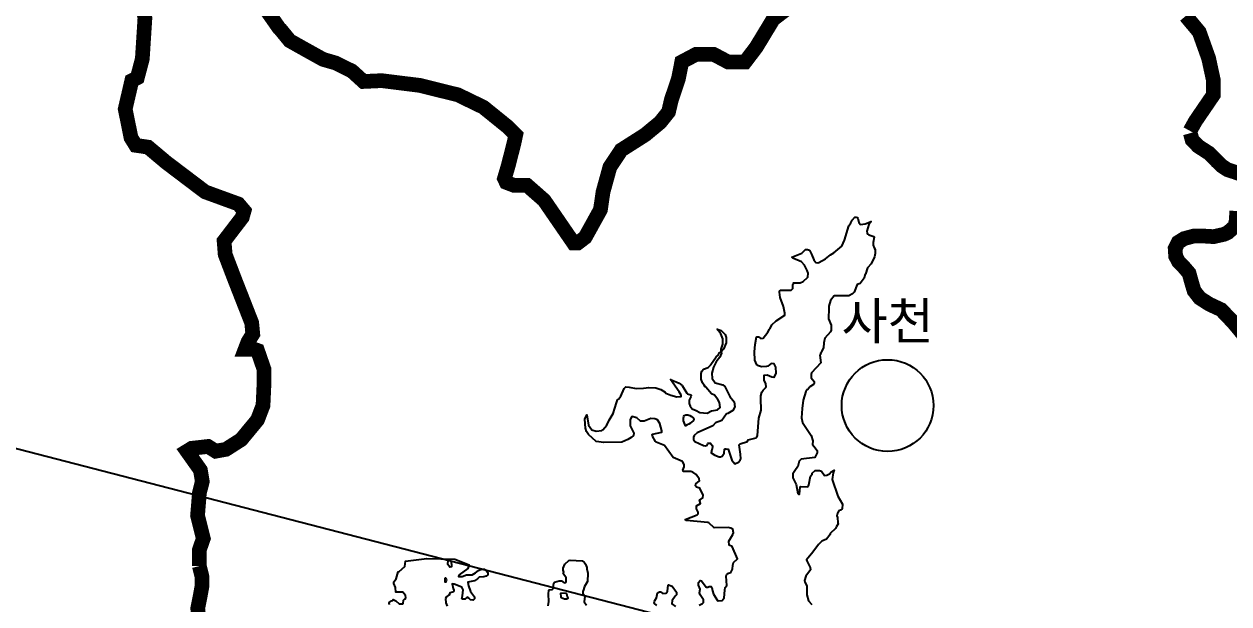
# Model space of a CAD drawing. Header units: millimetres. Extents: x -19392 to 580976, y -49129 to 736091.
# Drawn here: x 273600 to 306408, y 166420 to 182209 of the extents above; entities that cross this region are included whole.
import ezdxf
from ezdxf.enums import TextEntityAlignment as Align

# ---------------------------------------------------------------- set-up
doc = ezdxf.new("R2010")
doc.units = ezdxf.units.MM
for name, color, linetype in [('2121', 7, 'Continuous'), ('2122', 7, 'Continuous'), ('2411', 7, 'Continuous'), ('AWS', 4, 'Continuous'), ('AWS명', 2, 'Continuous'), ('티센', 6, 'Continuous')]:
    doc.layers.add(name, color=color, linetype=linetype)
doc.styles.get("Standard").update_dxf_attribs({"font": ''})
doc.styles.get('Standard').set_extended_font_data('Gulim')

msp = doc.modelspace()

# ---------------------------------------------------------------- linework, layer by layer
at = {"layer": '2121', "color": 7}
for points in [[(291984, 166386), (292072, 166430), (292103, 166462), (292102, 166530), (292008, 166668), (291989, 166721), (292014, 166818), (291963, 166930), (291963, 167005), (292013, 167055), (292050, 167049), (292170, 166875), (292222, 166879), (292259, 166898), (292307, 166897), (292326, 166869), (292345, 166772), (292377, 166682), (292483, 166513), (292502, 166501), (292608, 166514), (292665, 166588), (292680, 166799), (292695, 166870), (292738, 166926), (292718, 167176), (292731, 167214), (292780, 167257), (292843, 167277), (292887, 167370), (292898, 167477), (292915, 167550), (293030, 167646), (292885, 167983), (292802, 168020), (292794, 168126), (292898, 168309), (292916, 168359), (292902, 168456), (292849, 168487), (292770, 168501), (292395, 168489), (292243, 168630), (292223, 168637), (291641, 168691), (291603, 168716), (291927, 168844), (291957, 168877), (291957, 168920), (291906, 169013), (291911, 169094), (292016, 169152), (291989, 169258), (292021, 169264), (292083, 169309), (292088, 169378), (292004, 169570), (292004, 169570), (291909, 169603), (291884, 169637), (291895, 169687), (291994, 169770), (291981, 169827), (291904, 169943), (291810, 170011), (291753, 170029), (291559, 170026), (291540, 170060), (291576, 170157), (291575, 170214), (291531, 170294), (291278, 170409), (291036, 170737), (290810, 170824), (290791, 170846), (290715, 170986), (290700, 171031), (290712, 171044), (290962, 171098), (290962, 171135), (290914, 171329), (290850, 171434), (290775, 171464), (290662, 171469), (290489, 171397), (290388, 171392), (290287, 171488), (290149, 171523), (290106, 171441), (290106, 171441), (290103, 171273), (290200, 171068), (290194, 171005), (290131, 170950), (290037, 170894), (289878, 170825), (289385, 170818), (289174, 170845), (288972, 171033), (288918, 171113), (288885, 171204), (288869, 171447), (288924, 171568), (288971, 171286), (289061, 171157), (289180, 171128), (289330, 171139), (289361, 171158), (289471, 171288), (289532, 171426), (289642, 171603), (289731, 171898), (289761, 171974), (289786, 171993), (289847, 172081), (289937, 172289), (289987, 172330), (290072, 172325), (290263, 172288), (290463, 172293), (290613, 172310), (290613, 172310), (290800, 172308), (290942, 172258), (291058, 172184), (291077, 172162), (291215, 172108), (291378, 172061), (291497, 172066), (291490, 172103), (291439, 172196), (291203, 172527), (291441, 172431), (291523, 172370), (291646, 172158), (291665, 172140), (291752, 172114), (291765, 172098), (291755, 172059), (291711, 171972), (291712, 171879), (291739, 171804), (291796, 171729), (291902, 171685), (291997, 171630), (292197, 171617), (292315, 171681), (292484, 171709), (292551, 171766), (292537, 171903), (292494, 171986), (292396, 172101), (292315, 172137), (292315, 172137), (292162, 172323), (292162, 172335), (292149, 172335), (292122, 172381), (292109, 172384), (292074, 172443), (292040, 172539), (292037, 172696), (292055, 172758), (292098, 172815), (292228, 172861), (292301, 172927), (292300, 172940), (292449, 173146), (292498, 173197), (292535, 173268), (292581, 173280), (292578, 173354), (292631, 173492), (292623, 173636), (292576, 173771), (292473, 173902), (292583, 173868), (292689, 173756), (292716, 173674), (292718, 173531), (292648, 173355), (292581, 173280), (292593, 173252), (292545, 173138), (292445, 173008), (292445, 173008), (292372, 172870), (292325, 172700), (292339, 172556), (292416, 172439), (292630, 172386), (292686, 172340), (292815, 172071), (292937, 171925), (292951, 171791), (292897, 171683), (292760, 171604), (292723, 171594), (292600, 171411), (292426, 171352), (292352, 171269), (291931, 171082), (291850, 171006), (291831, 170957), (291827, 170899), (291866, 170843), (292098, 170731), (292154, 170726), (292196, 170743), (292211, 170758), (292222, 170799), (292291, 170793), (292336, 170737), (292342, 170713), (292337, 170635), (292324, 170623), (292308, 170531), (292308, 170531), (292409, 170467), (292528, 170428), (292565, 170425), (292609, 170439), (292664, 170524), (292675, 170630), (292687, 170643), (292718, 170647), (292768, 170635), (292873, 170337), (292950, 170235), (293055, 170284), (293098, 170331), (293117, 170375), (293109, 170498), (293073, 170749), (293098, 170775), (293297, 170840), (293314, 170890), (293533, 170940), (293557, 170962), (293575, 171006), (293612, 171476), (293671, 171696), (293660, 172014), (293665, 172083), (293688, 172189), (293729, 172243), (293799, 172310), (293805, 172332), (293798, 172416), (293798, 172416), (293753, 172509), (293750, 172653), (293831, 172654), (293958, 172600), (294020, 172597), (294038, 172607), (294081, 172702), (294066, 172864), (294053, 172907), (294021, 172957), (293939, 172968), (293853, 172898), (293815, 172884), (293684, 172877), (293571, 172909), (293552, 172928), (293501, 173055), (293491, 173280), (293506, 173486), (293541, 173693), (293597, 173694), (293660, 173646), (293723, 173656), (293852, 173817), (293894, 173899), (293918, 173924), (293960, 174019), (294084, 174133), (294320, 174280), (294319, 174337), (294278, 174523), (294278, 174523), (294187, 174760), (294166, 174908), (294172, 174934), (294203, 174965), (294484, 174961), (294533, 175008), (294536, 175122), (294549, 175134), (294550, 175159), (294737, 175160), (294818, 175203), (294941, 175321), (294947, 175431), (294926, 175501), (294849, 175644), (294766, 175737), (294537, 175833), (294506, 175860), (294775, 175975), (294880, 176070), (294935, 176074), (294983, 176050), (295044, 175946), (295102, 175789), (295160, 175718), (295210, 175706), (295241, 175713), (295427, 175815), (295559, 175930), (295646, 175984), (295865, 176166), (295865, 176166), (295938, 176329), (296057, 176712), (296115, 176793), (296149, 176871), (296222, 176947), (296256, 176955), (296292, 176945), (296304, 176926), (296331, 176804), (296375, 176752), (296499, 176767), (296671, 176834), (296601, 176756), (296552, 176574), (296554, 176520), (296573, 176489), (296606, 176469), (296737, 176426), (296750, 176411), (296720, 176263), (296721, 176188), (296746, 176113), (296779, 176068), (296775, 175958), (296758, 175867), (296666, 175684), (296568, 175570), (296515, 175397), (296497, 175370), (296479, 175288), (296369, 175149), (296369, 175149), (296288, 175116), (296203, 174908), (296160, 174861), (296055, 174813), (295661, 174813), (295563, 174686), (295516, 174529), (295516, 174373), (295502, 174285), (295508, 174186), (295573, 174012), (295575, 173874), (295558, 173830), (295403, 173659), (295373, 173534), (295371, 173390), (295315, 173295), (295316, 173276), (295290, 173248), (295293, 173220), (295268, 173193), (295294, 172981), (295043, 172710), (295031, 172666), (295033, 172573), (295115, 172474), (295116, 172429), (295092, 172391), (295000, 172331), (294938, 172258), (294919, 172252), (294919, 172252), (294919, 172239), (294888, 172208), (294811, 171969), (294784, 171739), (294768, 171487), (294801, 171356), (295031, 171004), (295078, 170860), (295073, 170761), (295101, 170718), (295194, 170594), (295195, 170537), (295128, 170409), (294760, 170359), (294705, 170311), (294669, 170161), (294584, 170045), (294535, 169959), (294537, 169853), (294621, 169673), (294668, 169429), (294690, 169411), (294715, 169412), (294734, 169606), (294746, 169618), (294934, 169612), (294952, 169632), (294971, 169666), (295011, 169903), (295060, 169954), (295059, 169979), (295059, 169979), (295139, 170049), (295264, 170051), (295315, 170034), (295398, 169919), (295460, 169923), (295529, 169961), (295580, 170015), (295655, 170065), (295633, 169992), (295606, 169804), (295757, 169352), (295885, 169135), (295874, 169011), (295829, 168973), (295788, 168953), (295747, 168889), (295735, 168816), (295749, 168772), (295760, 168624), (295764, 168605), (295719, 168532), (295698, 168474), (295547, 168337), (295547, 168312), (295450, 168185), (295325, 168133), (295233, 168038), (295076, 167833), (294910, 167621), (294918, 167594), (295005, 167415), (295013, 167346), (294885, 167178), (294855, 167058), (294856, 167021), (294912, 166902), (294919, 166709), (294913, 166665), (294964, 166503), (295051, 166403)], [(283549, 166398), (283543, 166439), (283549, 166464), (283600, 166505), (283631, 166511), (283649, 166539), (283724, 166508), (283809, 166423), (283912, 166418), (283924, 166434), (283930, 166521), (283971, 166562), (283984, 166562), (283992, 166596), (283986, 166647), (283911, 166740), (283723, 166739), (283717, 166870), (283666, 166979), (283672, 167026), (283735, 167102), (283790, 167296), (283816, 167306), (283965, 167440), (283989, 167583), (284567, 167658), (285332, 167640), (285721, 167487), (285683, 167383), (285449, 167209), (285426, 167170), (285527, 167170), (285643, 167208), (285803, 167209), (285894, 167266), (285977, 167334), (286051, 167366), (286139, 167369), (286139, 167357), (286165, 167347), (286227, 167273), (286227, 167216), (286184, 167173), (286119, 167159), (285996, 167153), (285942, 167100), (285865, 167047), (285684, 167015), (285697, 166915), (285754, 166759), (285867, 166616), (285867, 166559), (285829, 166522), (285754, 166534), (285706, 166580), (285661, 166602), (285604, 166552), (285548, 166545), (285523, 166570), (285542, 166642), (285554, 166801), (285516, 166877), (285516, 166877), (285315, 166960), (285259, 166969), (285285, 166838), (285304, 166795), (285298, 166770), (285266, 166738), (285192, 166719), (285179, 166660), (285160, 166656), (285098, 166613), (285079, 166569), (285080, 166450), (285124, 166363)], [(287867, 166372), (287891, 166484), (287878, 166684), (287890, 166791), (287902, 166803), (287984, 166816), (288009, 166848), (288021, 166985), (288046, 167010), (288171, 167048), (288233, 167048), (288302, 166998), (288352, 167005), (288364, 167018), (288364, 167129), (288282, 167248), (288282, 167248), (288295, 167285), (288280, 167335), (288282, 167392), (288325, 167499), (288431, 167599), (288470, 167609), (288800, 167594), (288852, 167554), (288887, 167504), (288921, 167416), (288921, 167372), (288951, 167257), (288940, 167032), (288858, 166894), (288827, 166776), (288815, 166763), (288816, 166713), (288865, 166632), (288854, 166476), (288916, 166382)], [(290833, 166375), (290760, 166441), (290769, 166488), (290774, 166511), (290821, 166582), (290846, 166726), (290905, 166746), (290933, 166745), (290995, 166708), (291083, 166717), (291121, 166771), (291139, 166927), (291151, 166940), (291251, 166902), (291364, 166740), (291366, 166671), (291329, 166634), (291249, 166513), (291234, 166421), (291334, 166353)]]:
    msp.add_lwpolyline(points, dxfattribs=at)
at = {"layer": '2122', "color": 7}
for points in [[(291613, 171269), (291591, 171315), (291571, 171362), (291558, 171409), (291557, 171420), (291552, 171477), (291561, 171528), (291576, 171552), (291617, 171570), (291671, 171569), (291726, 171553), (291727, 171552), (291778, 171526), (291820, 171488), (291840, 171447), (291840, 171439), (291820, 171402), (291778, 171366), (291746, 171345), (291704, 171317), (291660, 171293), (291615, 171270), (291613, 171269), (291613, 171269)], [(285108, 167091), (285078, 167126), (285055, 167112), (285060, 167023), (285089, 167018), (285102, 167055), (285108, 167088), (285108, 167088)], [(288207, 166712), (288216, 166605), (288228, 166592), (288316, 166555), (288391, 166558), (288403, 166574), (288415, 166574), (288397, 166605), (288389, 166669), (288372, 166705), (288207, 166712), (288207, 166712)]]:
    msp.add_lwpolyline(points, dxfattribs=at)
msp.add_lwpolyline([(285232, 167600), (285239, 167432), (285189, 167425), (285139, 167494), (285145, 167612), (285145, 167612)], close=True, dxfattribs=at)
at = {"layer": '2411', "const_width": 400}
for points in [[(278373, 167450), (278373, 167894), (278480, 168202), (278323, 168825), (278373, 169441), (278452, 169756), (278401, 170064), (278036, 170579), (278165, 170658), (278609, 170708), (278817, 170579), (279096, 170629), (279511, 170894), (279955, 171431), (280106, 171825), (280134, 172441), (280134, 172806), (279955, 173322), (279877, 173351), (279719, 173351), (279619, 173351), (279698, 173558), (279827, 173766), (279798, 174074), (279332, 175263), (279075, 175936), (279046, 176301), (279304, 176638), (279540, 176946), (279590, 177125), (279433, 177311), (278530, 177640), (277471, 178442), (276976, 178858), (276640, 178908), (276511, 179115), (276353, 179896), (276532, 180669), (276683, 180748), (276819, 181264), (276890, 182374), (276740, 183154)], [(280206, 182581), (280572, 182058)], [(280562, 182087), (280833, 181756), (281269, 181511), (281744, 181247), (282082, 181150), (282530, 180928), (282840, 180646), (283336, 180669), (284374, 180540), (285412, 180283), (286107, 179946), (286780, 179402), (286988, 179194), (286938, 178958), (286780, 178342), (286680, 178005), (286730, 177898), (286938, 177819), (287296, 177819), (287761, 177411), (288563, 176244), (288671, 176244), (288878, 176401), (289294, 177153), (289365, 177640), (289551, 178313), (289859, 178779), (290511, 179194), (290919, 179531), (291148, 179817), (291227, 180154), (291416, 180713), (291509, 181179), (291905, 181389), (292371, 181389), (292767, 181179), (293233, 181179), (293535, 181575), (294001, 182344), (294490, 182716)], [(305234, 182431), (305600, 181994), (305858, 181271), (305986, 180676), (305986, 180283), (305492, 179559), (305349, 179300)], [(305357, 179239), (305409, 179050), (305576, 178881), (305873, 178689), (306087, 178470), (306224, 178340), (306370, 178245), (306597, 178170), (306752, 178113)], [(306622, 177119), (306608, 176852), (306567, 176696), (306376, 176530), (306274, 176484), (305993, 176421), (305711, 176438), (305449, 176437), (305190, 176368), (305027, 176266), (304945, 176099), (304958, 175891), (305037, 175740), (305166, 175610), (305322, 175428), (305397, 175158), (305461, 174946), (305616, 174748), (305875, 174582), (306199, 174431), (306534, 174079), (306804, 173752)], [(278373, 167450), (278444, 167159), (278444, 166903), (278397, 166647), (278327, 166297), (278397, 165738), (278490, 165296), (278397, 164947), (278327, 164155), (278374, 163875), (278467, 163456), (278467, 163246), (278397, 162990), (278397, 162594), (278234, 162012), (278234, 161733), (278234, 161570)]]:
    msp.add_lwpolyline(points, dxfattribs=at)
at = {"layer": 'AWS'}
msp.add_circle((297115, 171821), 1250, dxfattribs=at)
at = {"layer": '티센'}
msp.add_lwpolyline([(259890, 174144), (306710, 162026)], dxfattribs=at)

# ---------------------------------------------------------------- texts
at = {"layer": 'AWS명'}
msp.add_text('사천', height=1000, dxfattribs=at).set_placement((297115, 173321), align=Align.BOTTOM_CENTER)

doc.saveas('drawing.dxf')
